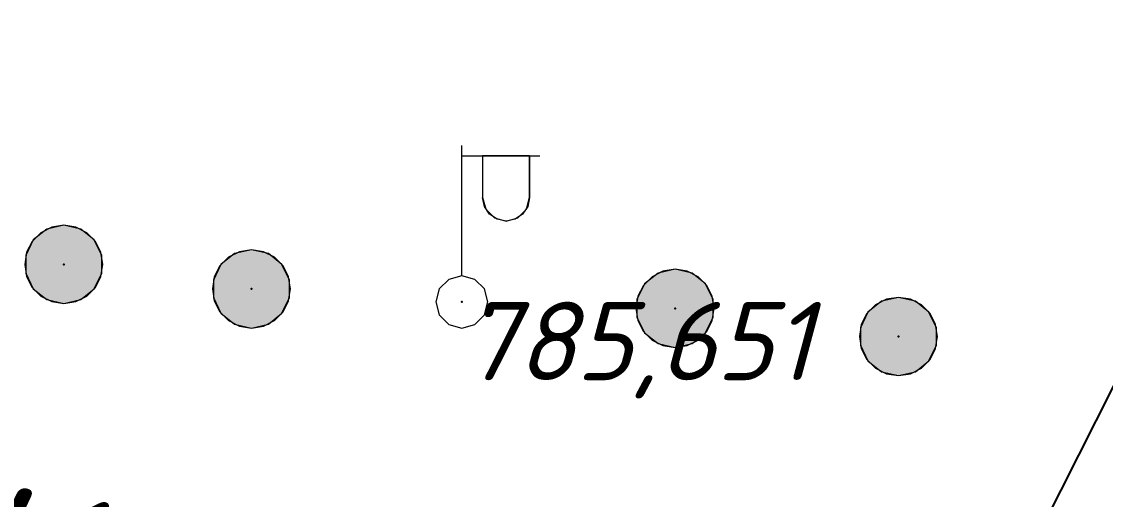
# Model space of a CAD drawing. Header units: metres. Extents: x 629572 to 645168, y 4785785 to 4790166.
# Drawn here: x 634293.9 to 634314.69, y 4788238.8 to 4788247.95 of the extents above; entities that cross this region are included whole.
import ezdxf
from ezdxf import colors
from ezdxf.entities.mleader import LeaderData, LeaderLine
from ezdxf.math import Vec2, Vec3

# ---------------------------------------------------------------- set-up
doc = ezdxf.new("R2010")
doc.units = ezdxf.units.M
doc.linetypes.add('Сплошная', pattern=[0])
doc.layers.get('0').update_dxf_attribs({"linetype": 'CONTINUOUS'})
for name, color, linetype in [('Дорожные полосы', 7, 'CONTINUOUS'), ('Нурсултан', 7, 'CONTINUOUS'), ('подпись съездов', 7, 'CONTINUOUS'), ('Столб сигнальный', 7, 'CONTINUOUS'), ('тест', 7, 'CONTINUOUS'), ('Укрепленная часть обочины', 7, 'CONTINUOUS'), ('Фонарь электр._ на мет.столб', 7, 'CONTINUOUS')]:
    doc.layers.add(name, color=color, linetype=linetype)
doc.styles.add('ISOCPEUR', font='isocpeui.ttf')

# ---------------------------------------------------------------- blocks, each defined once
blk = doc.blocks.new('34 - 110.1.1 фонарь на  метал.столб')
at = {"color": 7, "linetype": 'Continuous', "lineweight": 0, "flags": 128}
for points in [[(0, 0.5), (0, 3)], [(0, 2.8), (1.5, 2.8)], [(0.4, 2.8), (0.4, 2)], [(1.3, 2.8), (1.3, 2)], [(1.3, 2), (1.266, 1.828), (1.168, 1.682), (1.022, 1.584), (0.85, 1.55), (0.678, 1.584), (0.532, 1.682), (0.434, 1.828), (0.4, 2)]]:
    blk.add_lwpolyline(points, dxfattribs=at)
at = {"color": 7, "linetype": 'Continuous', "lineweight": 0, "true_color": 0xffffff, "flags": 128}
blk.add_lwpolyline([(1.3, 2.8), (0.4, 2.8), (0.4, 2), (0.46, 1.775), (0.625, 1.61), (0.85, 1.55), (1.075, 1.61), (1.24, 1.775), (1.3, 2), (1.3, 2.8)], close=True, dxfattribs=at)
at = {"color": 7, "linetype": 'Continuous', "lineweight": 0, "flags": 128}
blk.add_lwpolyline([(0, 0.5), (-0.25, 0.433), (-0.433, 0.25), (-0.5, 0), (-0.433, -0.25), (-0.25, -0.433), (0, -0.5), (0.25, -0.433), (0.433, -0.25), (0.5, 0), (0.433, 0.25), (0.25, 0.433), (0, 0.5)], close=True, dxfattribs=at)
at = {"color": 7, "style": 'ISOCPEUR', "flags": 1}
for tag in ['X', 'Отметка', 'Имя объекта CREDO-III', 'Код объекта CREDO-III', 'Y']:
    blk.add_attdef(tag, (0, 0), '', height=2.5, dxfattribs=at)
blk = doc.blocks.new('775 - Cтолбы сигнальные')
blk.add_hatch(color=7).paths.add_polyline_path([(0, 0.75), (-0.325, 0.676), (-0.586, 0.468), (-0.731, 0.167), (-0.731, -0.167), (-0.586, -0.468), (-0.325, -0.676), (0, -0.75), (0.325, -0.676), (0.586, -0.468), (0.731, -0.167), (0.731, 0.167), (0.586, 0.468), (0.325, 0.676), (0, 0.75)])
at = {"color": 7, "linetype": 'Continuous', "lineweight": 0, "flags": 128}
for points in [[(0, 0.75), (-0.232, 0.713), (-0.441, 0.607), (-0.607, 0.441), (-0.713, 0.232), (-0.75, 0), (-0.713, -0.232), (-0.607, -0.441), (-0.441, -0.607), (-0.232, -0.713), (0, -0.75), (0.232, -0.713), (0.441, -0.607), (0.607, -0.441), (0.713, -0.232), (0.75, 0), (0.713, 0.232), (0.607, 0.441), (0.441, 0.607), (0.232, 0.713), (0, 0.75)], [(0, 0.75), (-0.325, 0.676), (-0.586, 0.468), (-0.731, 0.167), (-0.731, -0.167), (-0.586, -0.468), (-0.325, -0.676), (0, -0.75), (0.325, -0.676), (0.586, -0.468), (0.731, -0.167), (0.731, 0.167), (0.586, 0.468), (0.325, 0.676), (0, 0.75)]]:
    blk.add_lwpolyline(points, close=True, dxfattribs=at)
at = {"color": 7, "style": 'ISOCPEUR', "flags": 1}
for tag in ['X', 'Высота', 'Отметка', 'Имя объекта CREDO-III', 'Код объекта CREDO-III', 'Номер', 'Y']:
    blk.add_attdef(tag, (0, 0), '', height=2.5, dxfattribs=at)

msp = doc.modelspace()

# ---------------------------------------------------------------- linework, layer by layer
at = {"layer": 'Дорожные полосы', "color": 6, "linetype": 'Сплошная', "lineweight": 0, "true_color": 0xff00ff, "const_width": 0.2, "flags": 128}
msp.add_lwpolyline([(634314.576, 4788254.597, -0.435542), (634322.67, 4788244.196)], format="xyb", dxfattribs=at)
at = {"layer": 'Нурсултан', "color": 7}
for p in [(634294.705, 4788243.303, -0.931), (634298.306, 4788242.833, -0.967), (634302.342, 4788242.583, -1.026), (634306.435, 4788242.46, -1.031), (634310.721, 4788241.92, -1.047)]:
    msp.add_point(p, dxfattribs=at)
at = {"layer": 'тест', "color": 7}
for p in [(634294.705, 4788243.303, 785.746), (634298.306, 4788242.833, 785.71), (634302.342, 4788242.583, 785.651), (634306.435, 4788242.46, 785.646), (634310.721, 4788241.92, 785.63)]:
    msp.add_point(p, dxfattribs=at)
at = {"layer": 'Укрепленная часть обочины', "color": 30, "linetype": 'Сплошная', "lineweight": 0, "true_color": 0xff7f27, "const_width": 0.2, "flags": 128}
for points in [[(634234.028, 4788241.19), (634252.864, 4788247.223, -0.004021), (634255.137, 4788247.931, -0.103028), (634315.19, 4788252.819, -0.103028)], [(634234.028, 4788241.19), (634252.864, 4788247.223, -0.004021), (634255.137, 4788247.931, -0.101404), (634314.247, 4788252.933)]]:
    msp.add_lwpolyline(points, format="xyb", dxfattribs=at)

# ---------------------------------------------------------------- block references
at = {"layer": 'Столб сигнальный', "color": 7, "linetype": 'Continuous'}
for p in [(634294.705, 4788243.303), (634298.306, 4788242.833), (634306.435, 4788242.46), (634310.721, 4788241.92)]:
    msp.add_blockref('775 - Cтолбы сигнальные', p, dxfattribs=at)
at = {"layer": 'Фонарь электр._ на мет.столб', "color": 7, "linetype": 'Continuous'}
msp.add_blockref('34 - 110.1.1 фонарь на  метал.столб', (634302.342, 4788242.583), dxfattribs=at)

# ---------------------------------------------------------------- texts
at = {"layer": 'Нурсултан', "color": 251, "insert": (634302.342, 4788242.583, -1.026), "char_height": 1.5, "attachment_point": 1, "style": 'ISOCPEUR'}
msp.add_mtext('785,651', dxfattribs=at)

# ---------------------------------------------------------------- next in the draw order: leaders
at = {"layer": 'подпись съездов'}
ml = msp.add_multileader_mtext('Standard', dxfattribs=at)
ml.set_content('Примыкание^JПК59+65,32', color=256, style='ISOCPEUR')
ml.set_leader_properties()
ml.build(insert=Vec2(0, 0))
ml.multileader.update_dxf_attribs({"text_right_attachment_type": 6, "dogleg_length": 0.36, "arrow_head_size": 0})
ctx = ml.context
ctx.base_point, ctx.char_height, ctx.arrow_head_size, ctx.plane_origin, ctx.plane_x_axis, ctx.plane_y_axis = Vec3(634288.267, 4788239.244), 2.53, 0, Vec3(634322.026, 4788255.583), Vec3(0.984808, -0.173648), Vec3(0.173648, 0.984808)
ctx.right_attachment, ctx.text_align_type = 6, 2
notes = []
notes.append((ctx, [(1, (1, 1, 0), (634311.152, 4788233.668), (-0.984808, 0.173648), 0.36, [(0, [(634322.25, 4788255.631)], 0, [])])]))
ctx.mtext.insert, ctx.mtext.text_direction, ctx.mtext.rotation, ctx.mtext.alignment, ctx.mtext.flow_direction = Vec3(634309.355, 4788237.067), Vec3(0.984808, -0.173648), 6.108652, 3, 5
ctx.mtext.has_bg_fill, ctx.mtext.bg_color, ctx.mtext.bg_scale_factor, ctx.mtext.bg_transparency, ctx.mtext.use_window_bg_color = 1, -1027028792, 1.5, 0, 1
for ctx, leaders in notes:
    for number, flags, end, landing, length, lines in leaders:
        leader = LeaderData()
        leader.index, (leader.has_last_leader_line, leader.has_dogleg_vector, leader.attachment_direction) = number, flags
        leader.last_leader_point, leader.dogleg_vector, leader.dogleg_length = Vec3(end), Vec3(landing), length
        for number, points, colour, breaks in lines:
            line = LeaderLine()
            line.index, line.vertices, line.color, line.breaks = number, Vec3.list(points), colors.encode_raw_color(colour), breaks
            leader.lines.append(line)
        ctx.leaders.append(leader)

doc.saveas('drawing.dxf')
